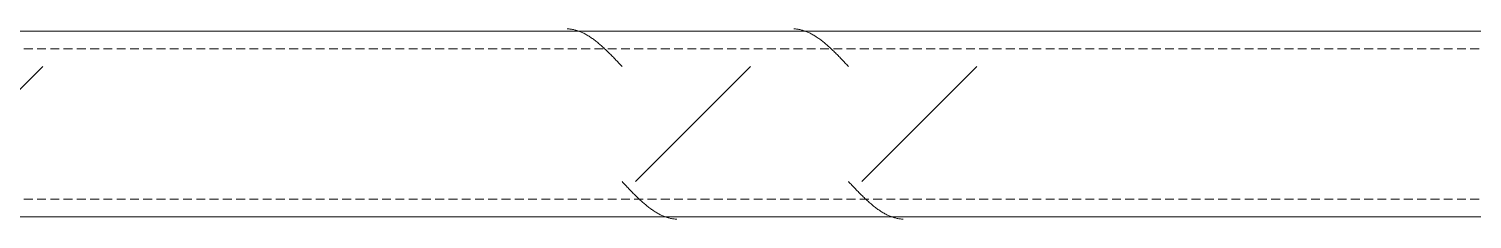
# Model space of a CAD drawing. Header units: centimetres. Extents: x -6111 to 13767, y -285 to 1600.
# Drawn here: x -394.9 to -317.2, y 440.4 to 450.6 of the extents above; entities that cross this region are included whole.
import ezdxf

# ---------------------------------------------------------------- set-up
doc = ezdxf.new("R2010")
doc.units = ezdxf.units.CM
doc.linetypes.add('Hidden', pattern=[0.714375, 0.47625, -0.238125])
doc.layers.add('S-BEAM', color=7, linetype='Continuous', lineweight=9)

# ---------------------------------------------------------------- blocks, each defined once
blk = doc.blocks.new('FP_64-Elevación Eje 2')
at = {"layer": 'S-BEAM', "color": 9, "true_color": 0xc0c0c0}
for p, q in [((-2671.299, 450.646), (-2671.252, 450.644)), ((-2671.252, 450.644), (-2671.205, 450.641)), ((-2671.205, 450.641), (-2671.158, 450.637)), ((-2671.158, 450.637), (-2671.111, 450.632)), ((-2671.111, 450.632), (-2671.065, 450.625)), ((-2671.065, 450.625), (-2671.018, 450.617)), ((-2659.109, 450.646), (-2659.062, 450.644)), ((-2659.062, 450.644), (-2659.016, 450.641)), ((-2659.016, 450.641), (-2658.969, 450.637)), ((-2658.969, 450.637), (-2658.922, 450.632)), ((-2658.922, 450.632), (-2658.875, 450.625)), ((-2658.875, 450.625), (-2658.828, 450.617)), ((-2671.018, 450.617), (-2670.971, 450.608)), ((-2670.971, 450.608), (-2670.924, 450.598)), ((-2670.924, 450.598), (-2670.878, 450.586)), ((-2670.878, 450.586), (-2670.831, 450.574)), ((-2670.831, 450.574), (-2670.784, 450.56)), ((-2670.784, 450.56), (-2670.737, 450.545)), ((-2670.737, 450.545), (-2670.691, 450.529)), ((-2670.691, 450.529), (-2670.644, 450.511)), ((-2670.644, 450.511), (-2670.597, 450.493)), ((-2670.597, 450.493), (-2670.55, 450.473)), ((-2670.55, 450.473), (-2670.504, 450.453)), ((-2670.504, 450.453), (-2670.457, 450.431)), ((-2670.457, 450.431), (-2670.41, 450.408)), ((-2670.41, 450.408), (-2670.363, 450.384)), ((-2670.363, 450.384), (-2670.317, 450.359)), ((-2670.317, 450.359), (-2670.27, 450.333)), ((-2670.27, 450.333), (-2670.223, 450.306)), ((-2670.223, 450.306), (-2670.176, 450.278)), ((-2670.176, 450.278), (-2670.129, 450.249)), ((-2670.129, 450.249), (-2670.083, 450.219)), ((-2670.083, 450.219), (-2670.036, 450.188)), ((-2670.036, 450.188), (-2669.989, 450.156)), ((-2669.989, 450.156), (-2669.942, 450.123)), ((-2669.942, 450.123), (-2669.896, 450.089)), ((-2669.896, 450.089), (-2669.849, 450.055)), ((-2669.849, 450.055), (-2669.802, 450.019)), ((-2669.802, 450.019), (-2669.755, 449.983)), ((-2669.755, 449.983), (-2669.709, 449.946)), ((-2669.709, 449.946), (-2669.662, 449.908)), ((-2669.662, 449.908), (-2669.615, 449.869)), ((-2669.615, 449.869), (-2669.568, 449.83)), ((-2658.828, 450.617), (-2658.782, 450.608)), ((-2658.782, 450.608), (-2658.735, 450.598)), ((-2658.735, 450.598), (-2658.688, 450.586)), ((-2658.688, 450.586), (-2658.641, 450.574)), ((-2658.641, 450.574), (-2658.595, 450.56)), ((-2658.595, 450.56), (-2658.548, 450.545)), ((-2658.548, 450.545), (-2658.501, 450.529)), ((-2658.501, 450.529), (-2658.454, 450.511)), ((-2658.454, 450.511), (-2658.408, 450.493)), ((-2658.408, 450.493), (-2658.361, 450.473)), ((-2658.361, 450.473), (-2658.314, 450.453)), ((-2658.314, 450.453), (-2658.267, 450.431)), ((-2658.267, 450.431), (-2658.221, 450.408)), ((-2658.221, 450.408), (-2658.174, 450.384)), ((-2658.174, 450.384), (-2658.127, 450.359)), ((-2658.127, 450.359), (-2658.08, 450.333)), ((-2658.08, 450.333), (-2658.034, 450.306)), ((-2658.034, 450.306), (-2657.987, 450.278)), ((-2657.987, 450.278), (-2657.94, 450.249)), ((-2657.94, 450.249), (-2657.893, 450.219)), ((-2657.893, 450.219), (-2657.847, 450.188)), ((-2657.847, 450.188), (-2657.8, 450.156)), ((-2657.8, 450.156), (-2657.753, 450.123)), ((-2657.753, 450.123), (-2657.706, 450.089)), ((-2657.706, 450.089), (-2657.659, 450.055)), ((-2657.659, 450.055), (-2657.613, 450.019)), ((-2657.613, 450.019), (-2657.566, 449.983)), ((-2657.566, 449.983), (-2657.519, 449.946)), ((-2657.519, 449.946), (-2657.472, 449.908)), ((-2657.472, 449.908), (-2657.426, 449.869)), ((-2657.426, 449.869), (-2657.379, 449.83)), ((-2669.568, 449.83), (-2669.522, 449.789)), ((-2669.522, 449.789), (-2669.475, 449.749)), ((-2669.475, 449.749), (-2669.428, 449.707)), ((-2669.428, 449.707), (-2669.381, 449.665)), ((-2669.381, 449.665), (-2669.335, 449.622)), ((-2669.335, 449.622), (-2669.288, 449.578)), ((-2669.288, 449.578), (-2669.241, 449.534)), ((-2669.241, 449.534), (-2669.194, 449.49)), ((-2669.194, 449.49), (-2669.148, 449.445)), ((-2669.148, 449.445), (-2669.101, 449.399)), ((-2669.101, 449.399), (-2669.054, 449.353)), ((-2669.054, 449.353), (-2669.007, 449.306)), ((-2669.007, 449.306), (-2668.96, 449.26)), ((-2668.96, 449.26), (-2668.914, 449.212)), ((-2668.914, 449.212), (-2668.867, 449.165)), ((-2668.867, 449.165), (-2668.82, 449.117)), ((-2668.82, 449.117), (-2668.773, 449.068)), ((-2657.379, 449.83), (-2657.332, 449.789)), ((-2657.332, 449.789), (-2657.285, 449.749)), ((-2657.285, 449.749), (-2657.239, 449.707)), ((-2657.239, 449.707), (-2657.192, 449.665)), ((-2657.192, 449.665), (-2657.145, 449.622)), ((-2657.145, 449.622), (-2657.098, 449.578)), ((-2657.098, 449.578), (-2657.052, 449.534)), ((-2657.052, 449.534), (-2657.005, 449.49)), ((-2657.005, 449.49), (-2656.958, 449.445)), ((-2656.958, 449.445), (-2656.911, 449.399)), ((-2656.911, 449.399), (-2656.865, 449.353)), ((-2656.865, 449.353), (-2656.818, 449.306)), ((-2656.818, 449.306), (-2656.771, 449.26)), ((-2656.771, 449.26), (-2656.724, 449.212)), ((-2656.724, 449.212), (-2656.678, 449.165)), ((-2656.678, 449.165), (-2656.631, 449.117)), ((-2656.631, 449.117), (-2656.584, 449.068)), ((-2668.773, 449.068), (-2668.727, 449.02)), ((-2668.727, 449.02), (-2668.68, 448.971)), ((-2668.68, 448.971), (-2668.633, 448.922)), ((-2668.633, 448.922), (-2668.586, 448.873)), ((-2668.586, 448.873), (-2668.54, 448.824)), ((-2668.54, 448.824), (-2668.493, 448.774)), ((-2668.493, 448.774), (-2668.446, 448.725)), ((-2668.446, 448.725), (-2668.399, 448.675)), ((-2668.399, 448.675), (-2668.353, 448.625)), ((-2656.584, 449.068), (-2656.537, 449.02)), ((-2656.537, 449.02), (-2656.49, 448.971)), ((-2656.49, 448.971), (-2656.444, 448.922)), ((-2656.444, 448.922), (-2656.397, 448.873)), ((-2656.397, 448.873), (-2656.35, 448.824)), ((-2656.35, 448.824), (-2656.303, 448.774)), ((-2656.303, 448.774), (-2656.257, 448.725)), ((-2656.257, 448.725), (-2656.21, 448.675)), ((-2656.21, 448.675), (-2656.163, 448.625))]:
    blk.add_line(p, q, dxfattribs=at)
at = {"layer": 'S-BEAM'}
blk.add_line((-2553.566, 450.53), (-2847.001, 450.53), dxfattribs=at)
blk = doc.blocks.new('FP_65-Elevación Eje 2')
at = {"layer": 'S-BEAM', "color": 9, "true_color": 0xc0c0c0}
for p, q in [((-2668.353, 442.435), (-2668.306, 442.386)), ((-2668.306, 442.386), (-2668.259, 442.336)), ((-2668.259, 442.336), (-2668.213, 442.287)), ((-2668.213, 442.287), (-2668.166, 442.237)), ((-2668.166, 442.237), (-2668.119, 442.188)), ((-2668.119, 442.188), (-2668.072, 442.139)), ((-2668.072, 442.139), (-2668.026, 442.09)), ((-2668.026, 442.09), (-2667.979, 442.041)), ((-2656.163, 442.435), (-2656.117, 442.386)), ((-2656.117, 442.386), (-2656.07, 442.336)), ((-2656.07, 442.336), (-2656.023, 442.287)), ((-2656.023, 442.287), (-2655.976, 442.237)), ((-2655.976, 442.237), (-2655.93, 442.188)), ((-2655.93, 442.188), (-2655.883, 442.139)), ((-2655.883, 442.139), (-2655.836, 442.09)), ((-2655.836, 442.09), (-2655.789, 442.041)), ((-2667.979, 442.041), (-2667.932, 441.993)), ((-2667.932, 441.993), (-2667.885, 441.944)), ((-2667.885, 441.944), (-2667.839, 441.896)), ((-2667.839, 441.896), (-2667.792, 441.849)), ((-2667.792, 441.849), (-2667.745, 441.801)), ((-2667.745, 441.801), (-2667.698, 441.754)), ((-2667.698, 441.754), (-2667.652, 441.708)), ((-2667.652, 441.708), (-2667.605, 441.662)), ((-2667.605, 441.662), (-2667.558, 441.616)), ((-2667.558, 441.616), (-2667.511, 441.571)), ((-2667.511, 441.571), (-2667.465, 441.527)), ((-2667.465, 441.527), (-2667.418, 441.483)), ((-2667.418, 441.483), (-2667.371, 441.439)), ((-2667.371, 441.439), (-2667.324, 441.396)), ((-2667.324, 441.396), (-2667.278, 441.354)), ((-2667.278, 441.354), (-2667.231, 441.312)), ((-2667.231, 441.312), (-2667.184, 441.272)), ((-2655.789, 442.041), (-2655.743, 441.993)), ((-2655.743, 441.993), (-2655.696, 441.944)), ((-2655.696, 441.944), (-2655.649, 441.896)), ((-2655.649, 441.896), (-2655.602, 441.849)), ((-2655.602, 441.849), (-2655.556, 441.801)), ((-2655.556, 441.801), (-2655.509, 441.754)), ((-2655.509, 441.754), (-2655.462, 441.708)), ((-2655.462, 441.708), (-2655.415, 441.662)), ((-2655.415, 441.662), (-2655.369, 441.616)), ((-2655.369, 441.616), (-2655.322, 441.571)), ((-2655.322, 441.571), (-2655.275, 441.527)), ((-2655.275, 441.527), (-2655.228, 441.483)), ((-2655.228, 441.483), (-2655.182, 441.439)), ((-2655.182, 441.439), (-2655.135, 441.396)), ((-2655.135, 441.396), (-2655.088, 441.354)), ((-2655.088, 441.354), (-2655.041, 441.312)), ((-2655.041, 441.312), (-2654.995, 441.272)), ((-2667.184, 441.272), (-2667.137, 441.231)), ((-2667.137, 441.231), (-2667.091, 441.192)), ((-2667.091, 441.192), (-2667.044, 441.153)), ((-2667.044, 441.153), (-2666.997, 441.115)), ((-2666.997, 441.115), (-2666.95, 441.078)), ((-2666.95, 441.078), (-2666.904, 441.042)), ((-2666.904, 441.042), (-2666.857, 441.006)), ((-2666.857, 441.006), (-2666.81, 440.971)), ((-2666.81, 440.971), (-2666.763, 440.938)), ((-2666.763, 440.938), (-2666.717, 440.905)), ((-2666.717, 440.905), (-2666.67, 440.873)), ((-2666.67, 440.873), (-2666.623, 440.842)), ((-2666.623, 440.842), (-2666.576, 440.812)), ((-2666.576, 440.812), (-2666.53, 440.783)), ((-2666.53, 440.783), (-2666.483, 440.755)), ((-2666.483, 440.755), (-2666.436, 440.728)), ((-2666.436, 440.728), (-2666.389, 440.702)), ((-2666.389, 440.702), (-2666.343, 440.677)), ((-2666.343, 440.677), (-2666.296, 440.653)), ((-2666.296, 440.653), (-2666.249, 440.63)), ((-2666.249, 440.63), (-2666.202, 440.608)), ((-2666.202, 440.608), (-2666.156, 440.587)), ((-2666.156, 440.587), (-2666.109, 440.568)), ((-2666.109, 440.568), (-2666.062, 440.549)), ((-2666.062, 440.549), (-2666.015, 440.532)), ((-2666.015, 440.532), (-2665.969, 440.516)), ((-2654.995, 441.272), (-2654.948, 441.231)), ((-2654.948, 441.231), (-2654.901, 441.192)), ((-2654.901, 441.192), (-2654.854, 441.153)), ((-2654.854, 441.153), (-2654.808, 441.115)), ((-2654.808, 441.115), (-2654.761, 441.078)), ((-2654.761, 441.078), (-2654.714, 441.042)), ((-2654.714, 441.042), (-2654.667, 441.006)), ((-2654.667, 441.006), (-2654.621, 440.971)), ((-2654.621, 440.971), (-2654.574, 440.938)), ((-2654.574, 440.938), (-2654.527, 440.905)), ((-2654.527, 440.905), (-2654.48, 440.873)), ((-2654.48, 440.873), (-2654.434, 440.842)), ((-2654.434, 440.842), (-2654.387, 440.812)), ((-2654.387, 440.812), (-2654.34, 440.783)), ((-2654.34, 440.783), (-2654.293, 440.755)), ((-2654.293, 440.755), (-2654.247, 440.728)), ((-2654.247, 440.728), (-2654.2, 440.702)), ((-2654.2, 440.702), (-2654.153, 440.677)), ((-2654.153, 440.677), (-2654.106, 440.653)), ((-2654.106, 440.653), (-2654.06, 440.63)), ((-2654.06, 440.63), (-2654.013, 440.608)), ((-2654.013, 440.608), (-2653.966, 440.587)), ((-2653.966, 440.587), (-2653.919, 440.568)), ((-2653.919, 440.568), (-2653.873, 440.549)), ((-2653.873, 440.549), (-2653.826, 440.532)), ((-2653.826, 440.532), (-2653.779, 440.516)), ((-2665.969, 440.516), (-2665.922, 440.501)), ((-2665.922, 440.501), (-2665.875, 440.487)), ((-2665.875, 440.487), (-2665.828, 440.475)), ((-2665.828, 440.475), (-2665.782, 440.463)), ((-2665.782, 440.463), (-2665.735, 440.453)), ((-2665.735, 440.453), (-2665.688, 440.444)), ((-2665.688, 440.444), (-2665.641, 440.436)), ((-2665.641, 440.436), (-2665.595, 440.429)), ((-2665.595, 440.429), (-2665.548, 440.424)), ((-2665.548, 440.424), (-2665.501, 440.42)), ((-2665.501, 440.42), (-2665.454, 440.416)), ((-2665.454, 440.416), (-2665.408, 440.415)), ((-2653.779, 440.516), (-2653.732, 440.501)), ((-2653.732, 440.501), (-2653.686, 440.487)), ((-2653.686, 440.487), (-2653.639, 440.475)), ((-2653.639, 440.475), (-2653.592, 440.463)), ((-2653.592, 440.463), (-2653.545, 440.453)), ((-2653.545, 440.453), (-2653.499, 440.444)), ((-2653.499, 440.444), (-2653.452, 440.436)), ((-2653.452, 440.436), (-2653.405, 440.429)), ((-2653.405, 440.429), (-2653.358, 440.424)), ((-2653.358, 440.424), (-2653.312, 440.42)), ((-2653.312, 440.42), (-2653.265, 440.416)), ((-2653.265, 440.416), (-2653.218, 440.415))]:
    blk.add_line(p, q, dxfattribs=at)
at = {"layer": 'S-BEAM'}
blk.add_line((-2847.001, 440.53), (-2553.566, 440.53), dxfattribs=at)
blk = doc.blocks.new('HSS Square - HSS 100mm-1469844-Elevación Eje 2')
at = {"layer": 'S-BEAM', "true_color": 0xc0c0c0}
h = blk.add_hatch(dxfattribs=at)
h.set_pattern_fill('FP_14', color=9, style=0, pattern_type=2)
h.set_pattern_definition([(45, (0.0008, 0), (-25.1447, 25.1447), []), (45, (0.0008, 38.1), (-25.1447, 25.1447), [])])
h.paths.add_polyline_path([(-2671.439, 442.435), (-2553.565, 442.435), (-2553.565, 448.625), (-2847.001, 448.625), (-2847.001, 442.435), (-2786.835, 442.435)])
at = {"layer": 'S-BEAM', "linetype": 'Hidden'}
for p, q in [((-2847.001, 449.578), (-2553.565, 449.578)), ((-2847.001, 441.483), (-2553.565, 441.483))]:
    blk.add_line(p, q, dxfattribs=at)
at = {"layer": 'S-BEAM'}
for name in ['FP_64-Elevación Eje 2', 'FP_65-Elevación Eje 2']:
    blk.add_blockref(name, (0, 0), dxfattribs=at)

msp = doc.modelspace()

# ---------------------------------------------------------------- block references
at = {"layer": 'S-BEAM'}
msp.add_blockref('HSS Square - HSS 100mm-1469844-Elevación Eje 2', (2305.433, 0), dxfattribs=at)

doc.saveas('drawing.dxf')
